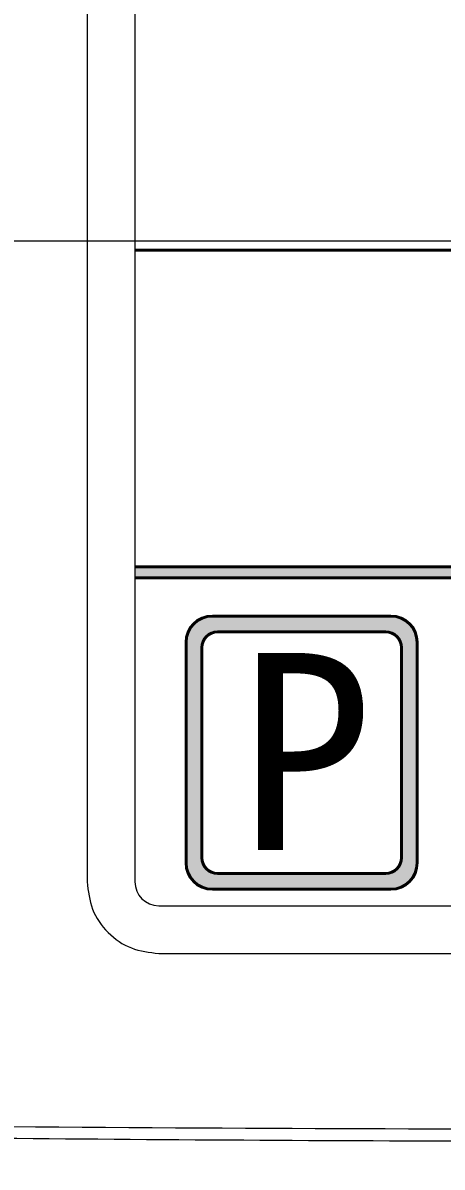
# Model space of a CAD drawing. Extents: x -871 to 2543, y 496 to 1402.
# Drawn here: x -599.89 to -582.33, y 856.45 to 904.36 of the extents above; entities that cross this region are included whole.
import ezdxf

# ---------------------------------------------------------------- set-up
doc = ezdxf.new("R2010")
doc.units = 0
doc.layers.get('0').update_dxf_attribs({"linetype": 'CONTINUOUS', "lineweight": 40})
doc.layers.get('DEFPOINTS').update_dxf_attribs({"linetype": 'CONTINUOUS'})
for name, color, linetype, lineweight in [('5剖面线层', 2, 'CONTINUOUS', 20), ('7标注层', 4, 'CONTINUOUS', 20), ('细实线1', 7, 'CONTINUOUS', 15)]:
    doc.layers.add(name, color=color, linetype=linetype, lineweight=lineweight)
doc.layers.add('7', color=7, linetype='CONTINUOUS')
doc.styles.add('HZTXT1', font='', dxfattribs={"width": 0.7, "height": 5})
doc.styles.add('PC_TEXTSTYLE', font='txt.shx', dxfattribs={"width": 0.8, "bigfont": 'hzfs.shx'})
doc.styles.get('HZTXT1').set_extended_font_data('楷体_GB2312')
doc.dimstyles.new('副本 (2) (2)TH_GBDIM', dxfattribs={"dimtxt": 3.5, "dimasz": 2.5, "dimexe": 2, "dimexo": 0, "dimgap": 1.5, "dimtad": 1, "dimtoh": 1, "dimdec": 1, "dimdsep": 46, "dimtxsty": 'PC_TEXTSTYLE', "dimcen": 2.5, "dimazin": 2, "dimtfac": 0.714286, "dimtdec": 1, "dimtmove": 0, "dimatfit": 3, "dimfxl": 1, "dimtolj": 1, "dimtzin": 0, "dimarcsym": 0})

# ---------------------------------------------------------------- blocks, each defined once
blk = doc.blocks.new('*D6')
at = {"layer": '7', "color": 0, "lineweight": -2, "ltscale": 10, "transparency": 16777216}
for p, q in [((-736.042, 884.043), (-736.042, 809.098)), ((-409.958, 884.043), (-409.958, 809.098)), ((-412.458, 811.098), (-733.542, 811.098))]:
    blk.add_line(p, q, dxfattribs=at)
at = {"layer": '7', "color": 0, "ltscale": 10, "transparency": 16777216}
for points in [[(-733.542, 811.515), (-733.542, 810.682), (-736.042, 811.098)], [(-412.458, 811.515), (-412.458, 810.682), (-409.958, 811.098)]]:
    blk.add_solid(points, dxfattribs=at)
at = {"layer": 'DEFPOINTS', "color": 0, "ltscale": 10, "transparency": 16777216}
for p in [(-736.042, 884.043), (-409.958, 884.043), (-736.042, 811.098)]:
    blk.add_point(p, dxfattribs=at)
at = {"layer": '7', "color": 0, "ltscale": 10, "transparency": 16777216, "insert": (-573, 814.348), "char_height": 3.5, "attachment_point": 5, "style": 'PC_TEXTSTYLE'}
blk.add_mtext('\\A1;326.1', dxfattribs=at)

msp = doc.modelspace()

# ---------------------------------------------------------------- hatches: boundary and pattern name
h = msp.add_hatch(color=2)
edge = h.paths.add_edge_path(flags=16)
edge.add_line((-584.0359, 878.2042), (-584.0359, 869.4042))
edge.add_arc((-584.6959, 869.4042), 0.66, 270, 360, ccw=False)
edge.add_line((-584.6959, 868.7442), (-591.7359, 868.7442))
edge.add_arc((-591.7359, 869.4042), 0.66, 180, 270, ccw=False)
edge.add_line((-592.3959, 869.4042), (-592.3959, 878.2042))
edge.add_arc((-591.7359, 878.2042), 0.66, 90, 180, ccw=False)
edge.add_line((-591.7359, 878.8642), (-584.6959, 878.8642))
edge.add_arc((-584.6959, 878.2042), 0.66, 0, 90, ccw=False)
edge = h.paths.add_edge_path()
edge.add_line((-583.3759, 878.4242), (-583.3759, 869.1842))
edge.add_arc((-584.4759, 869.1842), 1.1, 270, 360, ccw=False)
edge.add_line((-584.4759, 868.0842), (-591.9559, 868.0842))
edge.add_arc((-591.9559, 869.1842), 1.1, 180, 270, ccw=False)
edge.add_line((-593.0559, 869.1842), (-593.0559, 878.4242))
edge.add_arc((-591.9559, 878.4242), 1.1, 90, 180, ccw=False)
edge.add_line((-591.9559, 879.5242), (-584.4759, 879.5242))
edge.add_arc((-584.4759, 878.4242), 1.1, 0, 90, ccw=False)
at = {"layer": '7标注层', "ltscale": 10}
msp.add_hatch(color=0, dxfattribs=at).paths.add_polyline_path([(-550.8004, 881.5795), (-595.2004, 881.5795), (-595.2004, 881.1273), (-550.8004, 881.1273)])

# ---------------------------------------------------------------- linework, layer by layer
at = {"color": 7, "linetype": 'Continuous', "lineweight": 15}
for p, q in [((-597.2004, 943.9937), (-597.2004, 868.3937)), ((-595.2004, 943.9937), (-595.2004, 868.3937)), ((-594.2004, 867.3937), (-551.8004, 867.3937)), ((-594.2004, 865.3937), (-551.8004, 865.3937))]:
    msp.add_line(p, q, dxfattribs=at)
for p, q in [((-595.2004, 894.8395), (-550.8004, 894.8395)), ((-595.2004, 881.5795), (-550.8004, 881.5795)), ((-595.2004, 881.5795), (-550.8004, 881.5795)), ((-595.2004, 881.1273), (-550.8004, 881.1273)), ((-550.8004, 881.1273), (-595.2004, 881.1273))]:
    msp.add_line(p, q)
at = {"color": 2}
for p, q in [((-591.9559, 879.5242), (-584.4759, 879.5242)), ((-591.7359, 878.8642), (-584.6959, 878.8642)), ((-593.0559, 869.1842), (-593.0559, 878.4242)), ((-583.3759, 878.4242), (-583.3759, 869.1842)), ((-592.3959, 869.4042), (-592.3959, 878.2042)), ((-584.0359, 878.2042), (-584.0359, 869.4042)), ((-584.6959, 868.7442), (-591.7359, 868.7442)), ((-584.4759, 868.0842), (-591.9559, 868.0842))]:
    msp.add_line(p, q, dxfattribs=at)
for centre, radius, start, end in [((-591.9559, 878.4242), 1.1, 90, 180), ((-584.4759, 878.4242), 1.1, 0, 90), ((-591.7359, 878.2042), 0.66, 90, 180), ((-584.6959, 878.2042), 0.66, 0, 90), ((-591.7359, 869.4042), 0.66, 180, 270), ((-584.6959, 869.4042), 0.66, 270, 0), ((-591.9559, 869.1842), 1.1, 180, 270), ((-584.4759, 869.1842), 1.1, 270, 0)]:
    msp.add_arc(centre, radius, start, end, dxfattribs=at)
at = {"color": 7, "linetype": 'Continuous', "lineweight": 15}
msp.add_arc((-594.2004, 868.3937), 1, 180, 270, dxfattribs=at)
for points, knots in [([(-597.2004, 868.3937), (-597.1553, 868.0006), (-597.0651, 867.2144), (-596.3713, 866.2227), (-595.3797, 865.529), (-594.5935, 865.4388), (-594.2004, 865.3937)], [0, 0, 0, 0, 0.2499999, 0.4999999, 0.7499997, 1, 1, 1, 1]), ([(-573.0004, 858.0084), (-583.4129, 858.035), (-604.2314, 858.0883), (-625.0459, 858.4608), (-635.4499, 858.6471)], [0, 0, 0, 0, 0.50016128, 1, 1, 1, 1]), ([(-635.4596, 858.1695), (-629.5738, 858.0588), (-617.8023, 857.8376), (-598.7916, 857.6206), (-583.8574, 857.5366), (-574.8099, 857.5317), (-573.0004, 857.5307)], [0, 0, 0, 0, 0.28274062, 0.56547014, 0.91309451, 1, 1, 1, 1])]:
    msp.add_open_spline(points, degree=3, knots=knots, dxfattribs=at)
at = {"layer": '5剖面线层', "color": 1, "linetype": 'ByBlock', "ltscale": 7}
msp.add_line((-718.041, 895.2437), (-409.5026, 895.2437), dxfattribs=at)
at = {"layer": '细实线1'}
for p, q in [((-550.8004, 881.5795), (-595.2004, 881.5795)), ((-595.2004, 881.1273), (-550.8004, 881.1273))]:
    msp.add_line(p, q, dxfattribs=at)

# ---------------------------------------------------------------- texts
at = {"color": 2, "style": 'HZTXT1'}
msp.add_text('P', height=8.25, dxfattribs=at).set_placement((-590.8471, 869.7302))

# ---------------------------------------------------------------- dimensions: what is measured, and where the dimension line sits
at = {"layer": '7', "color": 4, "ltscale": 5}
dim = msp.add_linear_dim(base=(-736.0425, 811.0983), p1=(-409.9583, 884.0431), p2=(-736.0425, 884.0431), dimstyle='副本 (2) (2)TH_GBDIM', dxfattribs=at)
dim.commit()
dim.dimension.update_dxf_attribs({"geometry": '*D6', "text_midpoint": (-573.0004, 814.3483)})

doc.saveas('drawing.dxf')
